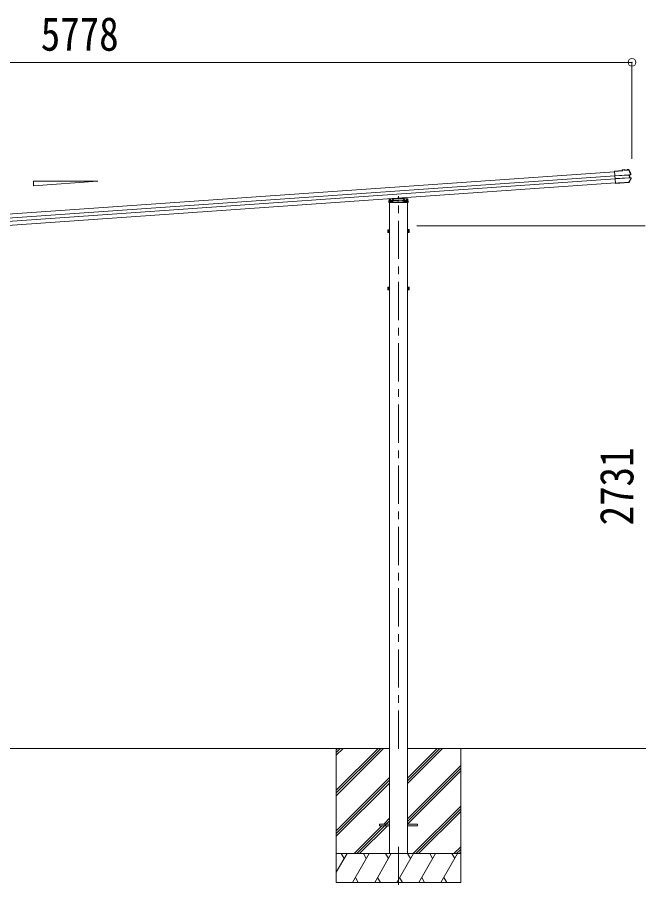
# Model space of a CAD drawing. Units: millimetres at full size, sheet at 1:40; details may follow other scales. Extents: x -11243 to 11243, y -7760 to 7760.
# Drawn here: x 4023 to 7268, y -4551 to 12 of the extents above; entities that cross this region are included whole.
import ezdxf
from ezdxf.enums import TextEntityAlignment as Align

# ---------------------------------------------------------------- set-up
doc = ezdxf.new("R2010")
doc.units = ezdxf.units.MM
doc.header["$LTSCALE"] = 40
doc.header["$PDMODE"] = 32
doc.header["$PDSIZE"] = 40
doc.linetypes.add('CHAIN1', pattern=[8, 5, -1, 1, -1])
doc.linetypes.add('DASHED1', pattern=[1.8, 1.2, -0.6])
for name, color, linetype, lineweight in [('0-0_0', 7, 'Continuous', 9), ('0-1_本体', 5, 'CHAIN1', 9), ('0-3_ELV2', 4, 'Continuous', 9), ('0-6_OTH_LINE', 6, 'Continuous', 9), ('0-7_SHAPE', 7, 'Continuous', 9)]:
    doc.layers.add(name, color=color, linetype=linetype, lineweight=lineweight)
doc.styles.add('ＭＳ ゴシック', font='')
doc.styles.get('ＭＳ ゴシック').set_extended_font_data('MS Gothic')

msp = doc.modelspace()

# ---------------------------------------------------------------- linework, layer by layer
at = {"layer": '0-0_0'}
for p, q in [((2760.66, -3807.74), (5967.66, -3807.74)), ((5689.16, -3807.74), (5689.16, -4507.74)), ((5689.16, -4026.72), (5908.14, -3807.74)), ((5689.16, -4040.86), (5922.28, -3807.74)), ((5689.16, -4055), (5936.43, -3807.74)), ((5689.16, -3842.87), (5724.29, -3807.74)), ((5689.16, -3828.73), (5710.15, -3807.74)), ((5689.16, -3814.58), (5696.01, -3807.74)), ((6060.66, -3991.87), (6244.79, -3807.74)), ((6060.66, -3977.73), (6230.65, -3807.74)), ((6060.66, -3963.58), (6216.51, -3807.74)), ((6060.66, -3807.74), (7044.41, -3807.74)), ((6339.16, -3807.74), (6339.16, -4507.74)), ((6060.66, -4175.71), (6339.16, -3897.22)), ((6060.66, -4189.86), (6339.16, -3911.36)), ((5689.16, -4238.85), (5967.66, -3960.35)), ((6061.42, -4203.24), (6339.16, -3925.5)), ((5689.16, -4252.99), (5967.66, -3974.49)), ((5689.16, -4267.13), (5967.66, -3988.63)), ((6090.77, -4357.74), (6339.16, -4109.35)), ((6104.91, -4357.74), (6339.16, -4123.49)), ((6119.05, -4357.74), (6339.16, -4137.63)), ((5796.54, -4357.74), (5967.66, -4186.62)), ((5936.9, -4203.24), (5967.66, -4172.48)), ((5782.4, -4357.74), (5927.9, -4212.24)), ((5810.69, -4357.74), (5956.19, -4212.24)), ((6302.9, -4357.74), (6339.16, -4321.48)), ((5689.16, -4357.74), (6339.16, -4357.74)), ((5689.16, -4454.99), (5745.31, -4357.74)), ((5730.31, -4383.72), (5715.31, -4357.74)), ((5774.18, -4507.74), (5860.78, -4357.74)), ((5845.78, -4383.72), (5830.78, -4357.74)), ((5889.65, -4507.74), (5976.25, -4357.74)), ((5961.25, -4383.72), (5946.25, -4357.74)), ((6005.12, -4507.74), (6091.72, -4357.74)), ((6076.72, -4383.72), (6061.72, -4357.74)), ((6120.59, -4507.74), (6207.19, -4357.74)), ((6192.19, -4383.72), (6177.19, -4357.74)), ((6236.06, -4507.74), (6322.66, -4357.74)), ((6292.66, -4357.74), (6307.66, -4383.72)), ((6317.04, -4357.74), (6339.16, -4335.62)), ((6331.19, -4357.74), (6339.16, -4349.76)), ((5689.16, -4507.74), (6339.16, -4507.74)), ((5789.18, -4481.76), (5804.17, -4507.74)), ((5904.65, -4481.76), (5919.65, -4507.74)), ((6020.12, -4481.76), (6035.12, -4507.74)), ((6135.59, -4481.76), (6150.59, -4507.74)), ((6251.06, -4481.76), (6266.06, -4507.74))]:
    msp.add_line(p, q, dxfattribs=at)
at = {"layer": '0-1_本体'}
for p, q in [((6014.16, -3810.24), (6014.16, -921.55)), ((6014.16, -4321.61), (6014.16, -4550.61))]:
    msp.add_line(p, q, dxfattribs=at)
at = {"layer": '0-3_ELV2'}
for p, q in [((7143.17, -794.46), (1570.77, -1184.12)), ((7144.59, -814.77), (1572.19, -1204.43)), ((7144.63, -815.24), (7217.53, -810.15)), ((7217.62, -811.38), (7144.71, -816.48)), ((7194.92, -784.75), (7183.55, -785.55)), ((7183.55, -785.55), (7184.13, -786.13)), ((7184.57, -790.56), (7183.86, -789.93)), ((7194.82, -783.25), (7195.02, -783.85)), ((7194.93, -784.78), (7194.96, -785.25)), ((7209.31, -784.24), (7194.96, -785.25)), ((7199.15, -784.95), (7199.25, -786.45)), ((7205.24, -786.03), (7205.13, -784.53)), ((7209.06, -782.87), (7209.18, -782.25)), ((7214.35, -781.88), (7209.18, -782.25)), ((7209.29, -783.75), (7209.18, -782.25)), ((7210.58, -783.69), (7209.28, -783.78)), ((7209.28, -783.78), (7209.29, -783.75)), ((7209.31, -784.24), (7209.28, -783.78)), ((7214.78, -783.36), (7209.29, -783.75)), ((7210.72, -785.65), (7210.58, -783.69)), ((7215.94, -784.01), (7221.45, -795.24)), ((7219.02, -810.04), (7219.94, -809.98)), ((7219.39, -811.37), (7219.9, -811.33)), ((7220.6, -811.17), (7221.52, -811.11)), ((7221.45, -795.24), (7226.7, -806.61)), ((7226.24, -809.84), (7221.52, -811.11)), ((7221.52, -811.11), (7222.49, -824.97)), ((7145.8, -832), (1573.39, -1221.67)), ((7147.22, -852.31), (1574.81, -1241.98)), ((7218.59, -825.25), (7145.68, -830.34)), ((7145.77, -831.58), (7218.68, -826.48)), ((7164.11, -853.06), (7147.35, -854.23)), ((7154.91, -854.81), (7147.43, -855.33)), ((7154.94, -855.21), (7154.83, -853.71)), ((7164.11, -853.06), (7164.22, -854.56)), ((7164.22, -854.56), (7164.39, -854.18)), ((7164.28, -852.68), (7164.39, -854.18)), ((7164.39, -854.18), (7170.37, -853.76)), ((7170.27, -852.26), (7170.37, -853.76)), ((7170.37, -853.76), (7170.6, -854.11)), ((7216.74, -850.89), (7170.6, -854.11)), ((7222.96, -839.18), (7217.56, -849.32)), ((7219.57, -826.36), (7219.8, -826.34)), ((7220.17, -826.37), (7221.08, -826.31)), ((7220.86, -824.97), (7220.34, -825.01)), ((7221.57, -825.04), (7222.49, -824.97)), ((7222.49, -824.97), (7227.3, -825.56)), ((7228.13, -828.92), (7222.96, -839.18)), ((5963.71, -954.68), (5964.82, -936.6)), ((6064.61, -954.68), (5963.71, -954.68)), ((5967.66, -4357.74), (5967.66, -954.68)), ((6043.98, -929.74), (6044.26, -934.38)), ((6060.66, -4357.74), (6060.66, -954.68)), ((6063.51, -936.6), (6064.61, -954.68)), ((5958.96, -1097.98), (5959.54, -1096.97)), ((5958.96, -1097.98), (5958.96, -1110.98)), ((5958.96, -1110.98), (5959.54, -1111.98)), ((5964.46, -1096.97), (5959.54, -1096.97)), ((5964.46, -1100.72), (5959.54, -1100.72)), ((5964.46, -1108.23), (5959.54, -1108.23)), ((5964.46, -1111.98), (5959.54, -1111.98)), ((5964.45, -1104.78), (5966.06, -1104.78)), ((5964.46, -1096.77), (5964.46, -1111.78)), ((5966.06, -1097.23), (5964.46, -1097.23)), ((5964.46, -1103.78), (5966.06, -1103.78)), ((5964.46, -1111.33), (5966.06, -1111.33)), ((5966.06, -1095.78), (5966.06, -1112.78)), ((5967.66, -1095.78), (5966.06, -1095.78)), ((5966.06, -1112.78), (5967.66, -1112.78)), ((6060.66, -1095.78), (6062.26, -1095.78)), ((6062.26, -1112.78), (6060.66, -1112.78)), ((6062.26, -1095.78), (6062.26, -1112.78)), ((6062.26, -1097.23), (6063.86, -1097.23)), ((6063.86, -1103.78), (6062.26, -1103.78)), ((6063.87, -1104.78), (6062.26, -1104.78)), ((6063.86, -1111.33), (6062.26, -1111.33)), ((6063.86, -1096.77), (6068.78, -1096.77)), ((6063.86, -1096.77), (6063.86, -1111.78)), ((6063.86, -1100.52), (6068.78, -1100.52)), ((6063.86, -1108.03), (6068.78, -1108.03)), ((6063.86, -1111.78), (6068.78, -1111.78)), ((6069.36, -1097.78), (6068.78, -1096.77)), ((6069.36, -1110.78), (6068.78, -1111.78)), ((6069.36, -1097.78), (6069.36, -1110.78)), ((5958.96, -1397.98), (5959.54, -1396.97)), ((5958.96, -1397.98), (5958.96, -1410.98)), ((5958.96, -1410.98), (5959.54, -1411.98)), ((5964.46, -1396.97), (5959.54, -1396.97)), ((5964.46, -1400.72), (5959.54, -1400.72)), ((5964.46, -1408.23), (5959.54, -1408.23)), ((5964.46, -1411.98), (5959.54, -1411.98)), ((5964.45, -1404.78), (5966.06, -1404.78)), ((5964.46, -1396.77), (5964.46, -1411.78)), ((5966.06, -1397.23), (5964.46, -1397.23)), ((5964.46, -1403.78), (5966.06, -1403.78)), ((5964.46, -1411.33), (5966.06, -1411.33)), ((5966.06, -1395.78), (5966.06, -1412.78)), ((5967.66, -1395.78), (5966.06, -1395.78)), ((5966.06, -1412.78), (5967.66, -1412.78)), ((6060.66, -1395.78), (6062.26, -1395.78)), ((6062.26, -1412.78), (6060.66, -1412.78)), ((6062.26, -1395.78), (6062.26, -1412.78)), ((6062.26, -1397.23), (6063.86, -1397.23)), ((6063.86, -1403.78), (6062.26, -1403.78)), ((6063.87, -1404.78), (6062.26, -1404.78)), ((6063.86, -1411.33), (6062.26, -1411.33)), ((6063.86, -1396.77), (6068.78, -1396.77)), ((6063.86, -1396.77), (6063.86, -1411.78)), ((6063.86, -1400.52), (6068.78, -1400.52)), ((6063.86, -1408.03), (6068.78, -1408.03)), ((6063.86, -1411.78), (6068.78, -1411.78)), ((6069.36, -1397.78), (6068.78, -1396.77)), ((6069.36, -1410.78), (6068.78, -1411.78)), ((6069.36, -1397.78), (6069.36, -1410.78)), ((5914.16, -4203.24), (5967.66, -4203.24)), ((6114.16, -4203.24), (6060.66, -4203.24))]:
    msp.add_line(p, q, dxfattribs=at)
at = {"layer": '0-3_ELV2', "linetype": 'DASHED1'}
for p, q in [((5965.29, -944.18), (6063.03, -944.18)), ((5967.77, -937.53), (5966.72, -954.68)), ((5967.19, -946.98), (5972.16, -946.98)), ((5967.24, -946.18), (6061.09, -946.18)), ((6014.16, -942.75), (5967.25, -946.03)), ((6056.36, -952.68), (5971.96, -952.68)), ((5972.16, -937.22), (5972.16, -952.68)), ((5973.66, -945.58), (5973.66, -952.68)), ((5976.76, -946.18), (5976.76, -952.68)), ((5976.89, -946.18), (5976.89, -952.68)), ((5977.16, -945.34), (5977.16, -952.68)), ((5977.16, -950.94), (5980.16, -950.94)), ((5980.16, -945.13), (5980.16, -952.68)), ((5983.4, -945.12), (5984.09, -933.93)), ((5986.1, -933.79), (5984.82, -954.68)), ((5988.16, -944.18), (5988.16, -946.18)), ((5992.66, -946.98), (5992.66, -944.25)), ((5994.16, -946.98), (5992.66, -946.98)), ((5994.16, -944.15), (5994.16, -946.98)), ((6061.08, -946.03), (6014.16, -942.75)), ((6034.16, -946.98), (6034.16, -944.15)), ((6034.16, -946.98), (6035.66, -946.98)), ((6035.66, -944.25), (6035.66, -946.98)), ((6040.16, -946.18), (6040.16, -944.18)), ((6041.98, -929.88), (6043.5, -954.68)), ((6044.26, -934.38), (6044.92, -945.12)), ((6048.16, -945.13), (6048.16, -952.68)), ((6048.16, -950.94), (6051.16, -950.94)), ((6051.16, -945.34), (6051.16, -952.68)), ((6051.43, -946.18), (6051.43, -952.68)), ((6051.56, -946.18), (6051.56, -952.68)), ((6054.66, -945.58), (6054.66, -952.68)), ((6056.16, -937.22), (6056.16, -952.68)), ((6056.16, -946.98), (6061.13, -946.98)), ((6056.36, -952.68), (6057.36, -950.94)), ((6057.36, -937.3), (6057.36, -950.94)), ((6061.61, -954.68), (6060.56, -937.53))]:
    msp.add_line(p, q, dxfattribs=at)
at = {"layer": '0-3_ELV2'}
for points in [[(7194.92, -784.75), (7194.82, -783.25), (7181.95, -784.15), (7182.25, -788.54), (7142.95, -791.29)], [(7164.22, -854.56), (7147.46, -855.73), (7142.95, -791.29)], [(7143.06, -792.79), (7183.86, -789.93), (7183.55, -785.55)], [(7194.92, -784.75), (7194.93, -784.78), (7193.63, -784.87)], [(7193.63, -784.87), (7193.76, -786.83), (7210.72, -785.65)], [(7225.85, -808.39), (7219.94, -809.98), (7221.08, -826.31), (7227.12, -827.05)], [(7164.11, -853.06), (7164.28, -852.68), (7170.27, -852.26), (7170.5, -852.61)], [(7217.56, -849.32), (7170.5, -852.61), (7170.6, -854.11)], [(5965.22, -944.17), (6014.16, -940.75), (6063.1, -944.17)], [(5965.74, -935.66), (6014.16, -932.28), (6062.58, -935.66)], [(5914.16, -4203.24), (5914.16, -4212.24), (5967.66, -4212.24)], [(6114.16, -4203.24), (6114.16, -4212.24), (6060.66, -4212.24)]]:
    msp.add_lwpolyline(points, dxfattribs=at)
at = {"layer": '0-3_ELV2', "linetype": 'DASHED1'}
for points in [[(6060.56, -937.53), (6014.16, -934.28), (5967.77, -937.53)], [(5970.96, -937.3), (5970.96, -950.94), (5971.96, -952.68)]]:
    msp.add_lwpolyline(points, dxfattribs=at)
at = {"layer": '0-3_ELV2'}
for centre, radius, start, end in [((7214.58, -785.07), 3.19, 26.86597, 94.02466), ((7214.87, -784.56), 1.2, 26.89869, 94.02902), ((6769.59, -1010.45), 502, 24.03393, 26.8619), ((7225.51, -807.14), 1.3, 285.12702, 24.10936), ((7225.51, -807.14), 2.8, 285, 24.03393), ((7216.52, -847.7), 3.19, 273.987, 331.41712), ((6778.52, -609.04), 502, 331.41438, 333.93986), ((7226.96, -828.34), 1.3, 333.87402, 82.86161), ((7226.96, -828.34), 2.8, 333.93986, 83), ((5965.29, -945.17), 1, 94, 176.5), ((5965.81, -936.66), 1, 94, 176.5), ((6062.51, -936.66), 1, 3.5, 86), ((6063.03, -945.17), 1, 3.5, 86), ((5962.28, -1098.85), 3.32, 145.61575, 214.38425), ((5971.38, -1104.48), 12.42, 162.41205, 197.58795), ((5962.28, -1110.1), 3.32, 145.61575, 214.38425), ((6066.04, -1098.65), 3.32, 325.61575, 34.38425), ((6056.94, -1104.28), 12.42, 342.41205, 17.58795), ((6066.04, -1109.9), 3.32, 325.61575, 34.38425), ((5962.28, -1398.85), 3.32, 145.61575, 214.38425), ((5971.38, -1404.48), 12.42, 162.41205, 197.58795), ((5962.28, -1410.1), 3.32, 145.61575, 214.38425), ((6066.04, -1398.65), 3.32, 325.61575, 34.38425), ((6056.94, -1404.28), 12.42, 342.41205, 17.58795), ((6066.04, -1409.9), 3.32, 325.61575, 34.38425)]:
    msp.add_arc(centre, radius, start, end, dxfattribs=at)
at = {"layer": '0-3_ELV2', "linetype": 'DASHED1'}
for centre, start, end in [((5965.29, -945.18), 90, 176.5), ((6063.03, -945.18), 3.5, 90)]:
    msp.add_arc(centre, 1, start, end, dxfattribs=at)
at = {"layer": '0-3_ELV2'}
for centre, major_axis, ratio, start_param, end_param in [((7184.21, -787.33), (-0.08, 1.2), 0.052408, 5.1044164, 6.2220988), ((7173.39, -979.31), (-34.91, 499.28), 0.052408, 5.0964197, 5.1044164), ((7195.24, -787.04), (-0.22, 3.19), 0.016053, 5.3122341, 6.2220988), ((7209.29, -786.05), (-0.22, 3.19), 0.016053, 0.0610865, 0.9709512), ((7217.55, -810.44), (1.5, 0.1), 0.19438, 0.8222243, 1.5707963), ((7217.66, -811.96), (2.99, 0.21), 0.19438, 0.9410649, 1.5707963), ((7217.55, -810.44), (1.48, 0.4), 0.014741, 0.0756738, 0.8193583), ((7217.66, -811.96), (2.95, 0.79), 0.014741, 0.0756738, 0.7041788), ((7218.55, -824.66), (2.99, 0.21), 0.19438, 4.712389, 5.3421204), ((7218.65, -826.19), (1.5, 0.1), 0.19438, 4.712389, 5.3570179), ((7218.65, -826.19), (1.52, -0.19), 0.014741, 5.567803, 6.2075115), ((7218.55, -824.66), (3.03, -0.37), 0.014741, 5.5790065, 6.2075115)]:
    msp.add_ellipse(centre, major_axis=major_axis, ratio=ratio, start_param=start_param, end_param=end_param, dxfattribs=at)
at = {"layer": '0-6_OTH_LINE'}
for p, q in [((7234.06, -222.65), (1456.06, -222.65)), ((7234.06, -222.65), (7234.06, -727.62)), ((7302.35, -1076.98), (6110.66, -1076.98)), ((7753.35, -3807.74), (7044.41, -3807.74))]:
    msp.add_line(p, q, dxfattribs=at)
msp.add_point((7234.06, -222.65), dxfattribs=at)
at = {"layer": '0-7_SHAPE', "color": 4}
msp.add_lwpolyline([(4442.9, -844.28), (4106.9, -867.77), (4106.9, -844.28)], close=True, dxfattribs=at)

# ---------------------------------------------------------------- texts
at = {"layer": '0-6_OTH_LINE', "color": 7, "style": 'ＭＳ ゴシック', "width": 0.85}
msp.add_text('5778', height=176, dxfattribs=at).set_placement((4145.06, -214.65), align=Align.BOTTOM_LEFT)
msp.add_text('2731', height=176, rotation=90, dxfattribs=at).set_placement((7294.35, -2642.36), align=Align.BOTTOM_LEFT)

doc.saveas('drawing.dxf')
